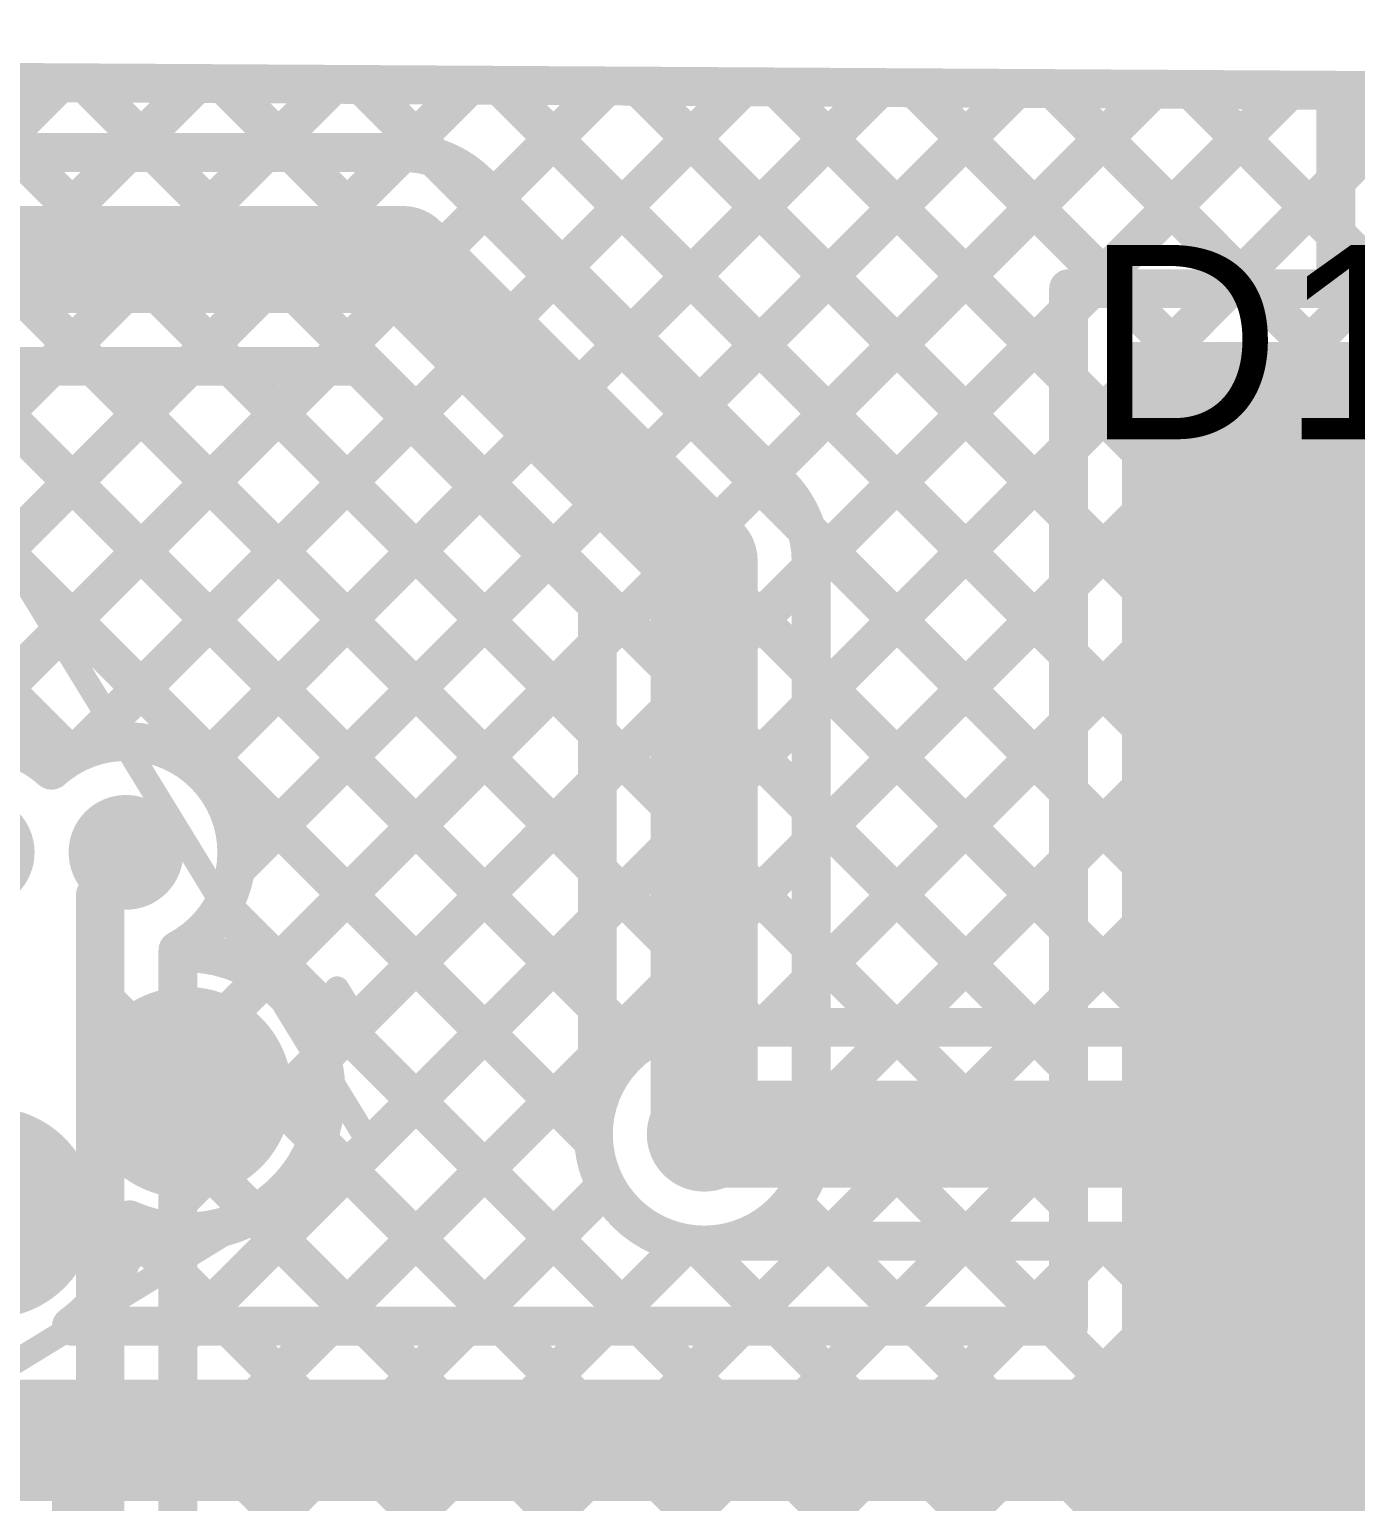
# Model space of a CAD drawing. Header units: millimetres. Extents: x -0.57 to 2.98, y -0.65 to 2.86.
# Drawn here: x 0.4641 to 0.7371, y 2.2924 to 2.5953 of the extents above; entities that cross this region are included whole.
import ezdxf

# ---------------------------------------------------------------- set-up
doc = ezdxf.new("R2010")
doc.units = ezdxf.units.MM
doc.header["$MEASUREMENT"] = 0
for name, color, linetype in [('BottomLayer', 5, 'Continuous'), ('BottomSolder', 6, 'Continuous'), ('Mechanical2', 216, 'Continuous'), ('PadHoleLayer', 156, 'Continuous'), ('TopLayer', 1, 'Continuous'), ('TopOverlay', 2, 'Continuous'), ('TopPaste', 8, 'Continuous'), ('TopSolder', 216, 'Continuous'), ('ViaHoleLayer', 16, 'Continuous')]:
    doc.layers.add(name, color=color, linetype=linetype)
doc.styles.add('Arial', font='', dxfattribs={"height": 0.2})
doc.styles.get('Arial').set_extended_font_data('Arial')

# ---------------------------------------------------------------- blocks, each defined once
blk = doc.blocks.new('SPM0687LR5H_1_237')
at = {"layer": 'BottomSolder'}
h = blk.add_hatch(color=6, dxfattribs=at)
edge = h.paths.add_edge_path()
edge.add_arc((0, -0.03594), 0.004, 0, 360)
at = {"layer": 'PadHoleLayer'}
h = blk.add_hatch(color=156, dxfattribs=at)
edge = h.paths.add_edge_path()
edge.add_arc((0, -0.03594), 0.02018, 0, 360)
at = {"layer": 'TopLayer'}
h = blk.add_hatch(color=1, dxfattribs=at)
edge = h.paths.add_edge_path()
edge.add_arc((-0.0474, 0.06705), 0.01772, 0, 360)
h = blk.add_hatch(color=1, dxfattribs=at)
edge = h.paths.add_edge_path()
edge.add_arc((0, 0.06705), 0.01772, 0, 360)
h = blk.add_hatch(color=1, dxfattribs=at)
edge = h.paths.add_edge_path()
edge.add_arc((0.0474, 0.06705), 0.01772, 0, 360)
h = blk.add_hatch(color=1, dxfattribs=at)
edge = h.paths.add_edge_path()
edge.add_arc((0, -0.03594), 0.03299, 0, 360)
h = blk.add_hatch(color=1, dxfattribs=at)
edge = h.paths.add_edge_path()
edge.add_arc((-0.0474, -0.06705), 0.01772, 0, 360)
h = blk.add_hatch(color=1, dxfattribs=at)
edge = h.paths.add_edge_path()
edge.add_arc((0.0474, -0.06705), 0.01772, 0, 360)
at = {"layer": 'TopPaste'}
h = blk.add_hatch(color=8, dxfattribs=at)
edge = h.paths.add_edge_path()
edge.add_arc((-0.0474, 0.06705), 0.01772, 0, 360)
h = blk.add_hatch(color=8, dxfattribs=at)
edge = h.paths.add_edge_path()
edge.add_arc((0, 0.06705), 0.01772, 0, 360)
h = blk.add_hatch(color=8, dxfattribs=at)
edge = h.paths.add_edge_path()
edge.add_arc((0.0474, 0.06705), 0.01772, 0, 360)
h = blk.add_hatch(color=8, dxfattribs=at)
edge = h.paths.add_edge_path()
edge.add_arc((-0.0474, -0.06705), 0.01772, 0, 360)
h = blk.add_hatch(color=8, dxfattribs=at)
edge = h.paths.add_edge_path()
edge.add_arc((0.0474, -0.06705), 0.01772, 0, 360)
at = {"layer": 'TopSolder'}
h = blk.add_hatch(color=216, dxfattribs=at)
edge = h.paths.add_edge_path()
edge.add_arc((-0.0474, 0.06705), 0.02172, 0, 360)
h = blk.add_hatch(color=216, dxfattribs=at)
edge = h.paths.add_edge_path()
edge.add_arc((0, 0.06705), 0.02172, 0, 360)
h = blk.add_hatch(color=216, dxfattribs=at)
edge = h.paths.add_edge_path()
edge.add_arc((0.0474, 0.06705), 0.02172, 0, 360)
h = blk.add_hatch(color=216, dxfattribs=at)
edge = h.paths.add_edge_path()
edge.add_arc((0, -0.03594), 0.03699, 0, 360)
h = blk.add_hatch(color=216, dxfattribs=at)
edge = h.paths.add_edge_path()
edge.add_arc((-0.0474, -0.06705), 0.02172, 0, 360)
h = blk.add_hatch(color=216, dxfattribs=at)
edge = h.paths.add_edge_path()
edge.add_arc((0.0474, -0.06705), 0.02172, 0, 360)
at = {"layer": 'TopOverlay', "const_width": 0.005}
for points in [[(-0.07402, -0.10591), (-0.07402, 0.09591)], [(0.07402, 0.09591), (-0.07402, 0.09591)], [(0.07402, -0.10591), (0.07402, 0.09591)], [(-0.085, 0.065), (-0.085, 0.075)], [(-0.08, 0.07), (-0.085, 0.075)], [(-0.08, 0.07), (-0.085, 0.065)], [(0.07402, -0.10591), (-0.07402, -0.10591)]]:
    blk.add_lwpolyline(points, dxfattribs=at)
at = {"layer": 'TopOverlay', "const_width": 0.0025}
for points in [[(-0.07527, 0.09591, 1), (-0.07277, 0.09591, 1)], [(-0.07527, 0.09591, 1), (-0.07277, 0.09591, 1)], [(0.07277, 0.09591, 1), (0.07527, 0.09591, 1)], [(0.07277, 0.09591, 1), (0.07527, 0.09591, 1)], [(-0.08625, 0.075, 1), (-0.08375, 0.075, 1)], [(-0.08625, 0.075, 1), (-0.08375, 0.075, 1)], [(-0.08125, 0.07, 1), (-0.07875, 0.07, 1)], [(-0.08125, 0.07, 1), (-0.07875, 0.07, 1)], [(-0.08625, 0.065, 1), (-0.08375, 0.065, 1)], [(-0.08625, 0.065, 1), (-0.08375, 0.065, 1)], [(-0.07527, -0.10591, 1), (-0.07277, -0.10591, 1)], [(-0.07527, -0.10591, 1), (-0.07277, -0.10591, 1)], [(0.07277, -0.10591, 1), (0.07527, -0.10591, 1)], [(0.07277, -0.10591, 1), (0.07527, -0.10591, 1)]]:
    blk.add_lwpolyline(points, format="xyb", close=True, dxfattribs=at)
blk = doc.blocks.new('CASE_D_265')
at = {"layer": 'TopLayer'}
for points in [[(-0.16732, 0.05709), (-0.07283, 0.05709), (-0.07283, -0.05709), (-0.16732, -0.05709)], [(0.07283, 0.05709), (0.16732, 0.05709), (0.16732, -0.05709), (0.07283, -0.05709)]]:
    blk.add_hatch(color=1, dxfattribs=at).paths.add_polyline_path(points)
at = {"layer": 'TopPaste'}
for points in [[(-0.16732, 0.05709), (-0.07283, 0.05709), (-0.07283, -0.05709), (-0.16732, -0.05709)], [(0.07283, 0.05709), (0.16732, 0.05709), (0.16732, -0.05709), (0.07283, -0.05709)]]:
    blk.add_hatch(color=8, dxfattribs=at).paths.add_polyline_path(points)
at = {"layer": 'TopSolder'}
for points in [[(-0.17132, 0.06109), (-0.06883, 0.06109), (-0.06883, -0.06109), (-0.17132, -0.06109)], [(0.06883, 0.06109), (0.17132, 0.06109), (0.17132, -0.06109), (0.06883, -0.06109)]]:
    blk.add_hatch(color=216, dxfattribs=at).paths.add_polyline_path(points)
at = {"layer": 'TopOverlay', "const_width": 0.005}
for points in [[(-0.177, 0.099), (-0.177, 0.07)], [(-0.16, 0.084), (-0.193, 0.084)], [(0.1437, 0.08465), (-0.1437, 0.08465)], [(-0.1437, 0.08465), (-0.1437, 0.0673)], [(0.1437, 0.08465), (0.1437, 0.0673)], [(-0.1437, -0.0673), (-0.1437, -0.08465)], [(0.1437, -0.0673), (0.1437, -0.08465)], [(0.1437, -0.08465), (-0.1437, -0.08465)]]:
    blk.add_lwpolyline(points, dxfattribs=at)
at = {"layer": 'TopOverlay', "const_width": 0.0025}
for points in [[(-0.17825, 0.099, 1), (-0.17575, 0.099, 1)], [(-0.19425, 0.084, 1), (-0.19175, 0.084, 1)], [(-0.16125, 0.084, 1), (-0.15875, 0.084, 1)], [(-0.14495, 0.08465, 1), (-0.14245, 0.08465, 1)], [(-0.14495, 0.08465, 1), (-0.14245, 0.08465, 1)], [(0.14245, 0.08465, 1), (0.14495, 0.08465, 1)], [(0.14245, 0.08465, 1), (0.14495, 0.08465, 1)], [(-0.17825, 0.07, 1), (-0.17575, 0.07, 1)], [(-0.14495, 0.0673, 1), (-0.14245, 0.0673, 1)], [(0.14245, 0.0673, 1), (0.14495, 0.0673, 1)], [(-0.14495, -0.0673, 1), (-0.14245, -0.0673, 1)], [(0.14245, -0.0673, 1), (0.14495, -0.0673, 1)], [(-0.14495, -0.08465, 1), (-0.14245, -0.08465, 1)], [(-0.14495, -0.08465, 1), (-0.14245, -0.08465, 1)], [(0.14245, -0.08465, 1), (0.14495, -0.08465, 1)], [(0.14245, -0.08465, 1), (0.14495, -0.08465, 1)]]:
    blk.add_lwpolyline(points, format="xyb", close=True, dxfattribs=at)

msp = doc.modelspace()

# ---------------------------------------------------------------- hatches: boundary and pattern name
at = {"layer": 'BottomLayer'}
h = msp.add_hatch(color=5, dxfattribs=at)
edge = h.paths.add_edge_path()
edge.add_arc((0.45338, 2.426), 0.01181, 0, 360)
h = msp.add_hatch(color=5, dxfattribs=at)
edge = h.paths.add_edge_path()
edge.add_arc((0.484, 2.426), 0.01181, 0, 360)
h = msp.add_hatch(color=5, dxfattribs=at)
edge = h.paths.add_edge_path()
edge.add_arc((0.603, 2.368), 0.01181, 0, 360)
at = {"layer": 'BottomSolder'}
h = msp.add_hatch(color=6, dxfattribs=at)
edge = h.paths.add_edge_path()
edge.add_arc((0.484, 2.426), 0.00791, 0, 360)
h = msp.add_hatch(color=6, dxfattribs=at)
edge = h.paths.add_edge_path()
edge.add_arc((0.603, 2.368), 0.00791, 0, 360)
at = {"layer": 'TopLayer'}
msp.add_hatch(color=1, dxfattribs=at).paths.add_polyline_path([(0.689, 1.975), (0.786, 1.975), (0.786, 2.531), (0.689, 2.531)])
h = msp.add_hatch(color=1, dxfattribs=at)
edge = h.paths.add_edge_path()
edge.add_arc((0.45338, 2.426), 0.01181, 0, 360)
h = msp.add_hatch(color=1, dxfattribs=at)
edge = h.paths.add_edge_path()
edge.add_arc((0.484, 2.426), 0.01181, 0, 360)
h = msp.add_hatch(color=1, dxfattribs=at)
edge = h.paths.add_edge_path()
edge.add_arc((0.603, 2.368), 0.01181, 0, 360)
at = {"layer": 'TopSolder'}
h = msp.add_hatch(color=216, dxfattribs=at)
edge = h.paths.add_edge_path()
edge.add_arc((0.484, 2.426), 0.00791, 0, 360)
h = msp.add_hatch(color=216, dxfattribs=at)
edge = h.paths.add_edge_path()
edge.add_arc((0.603, 2.368), 0.00791, 0, 360)
at = {"layer": 'ViaHoleLayer'}
h = msp.add_hatch(color=16, dxfattribs=at)
edge = h.paths.add_edge_path()
edge.add_arc((0.484, 2.426), 0.00591, 0, 360)
h = msp.add_hatch(color=16, dxfattribs=at)
edge = h.paths.add_edge_path()
edge.add_arc((0.603, 2.368), 0.00591, 0, 360)

# ---------------------------------------------------------------- linework, layer by layer
at = {"layer": 'BottomLayer'}
for points, const_width in [([(0.24412, 2.35812), (0.47037, 2.58437)], 0.008), ([(0.36372, 2.58306), (0.58024, 2.36655)], 0.008), ([(0.36632, 2.58499), (1.25335, 2.57973)], 0.008), ([(0.37918, 2.46489), (0.49849, 2.5842)], 0.008), ([(0.39022, 2.58485), (0.58903, 2.38603)], 0.008), ([(0.41422, 2.47165), (0.52661, 2.58404)], 0.008), ([(0.41867, 2.58468), (0.61335, 2.39)], 0.008), ([(0.43017, 2.45931), (0.55473, 2.58387)], 0.008), ([(0.44706, 2.44792), (0.58284, 2.5837)], 0.008), ([(0.44713, 2.58451), (0.64164, 2.39)], 0.008), ([(0.47386, 2.44643), (0.61096, 2.58354)], 0.008), ([(0.47558, 2.58434), (0.66992, 2.39)], 0.008), ([(0.49469, 2.38241), (0.69532, 2.58304)], 0.008), ([(0.49894, 2.44323), (0.63908, 2.58337)], 0.008), ([(0.50403, 2.58417), (0.6982, 2.39)], 0.008), ([(0.50655, 2.42256), (0.6672, 2.5832)], 0.008), ([(0.53249, 2.584), (0.72649, 2.39)], 0.008), ([(0.56094, 2.58383), (0.75477, 2.39)], 0.008), ([(0.58939, 2.58367), (0.78306, 2.39)], 0.008), ([(0.61784, 2.5835), (0.81134, 2.39)], 0.008), ([(0.6463, 2.58333), (0.816, 2.41363)], 0.008), ([(0.67475, 2.58316), (0.816, 2.44191)], 0.008), ([(0.7032, 2.58299), (0.793, 2.49319)], 0.008), ([(0.49469, 2.35413), (0.72343, 2.58287)], 0.008), ([(0.49469, 2.32584), (0.75155, 2.5827)], 0.008), ([(0.49469, 2.29756), (0.77967, 2.58254)], 0.008), ([(0.61541, 2.39), (0.80779, 2.58237)], 0.008), ([(0.73166, 2.58282), (0.793, 2.52148)], 0.008), ([(0.34749, 2.57101), (0.47269, 2.44581)], 0.008), ([(0.6437, 2.39), (0.793, 2.5393)], 0.008), ([(0.67198, 2.39), (0.793, 2.51102)], 0.008), ([(0.70027, 2.39), (0.793, 2.48273)], 0.008), ([(0.72855, 2.39), (0.81155, 2.473)], 0.008), ([(0.484, 2.42231), (0.484, 2.426)], 0.01), ([(0.47869, 2.417), (0.484, 2.42231)], 0.01), ([(0.47869, 2.17826), (0.47869, 2.417)], 0.01), ([(0.50381, 2.41469), (0.64419, 2.27431)], 0.008), ([(0.49469, 2.17826), (0.49469, 2.40585)], 0.008), ([(0.49469, 2.39552), (0.63005, 2.26016)], 0.008), ([(0.60903, 2.39), (0.816, 2.39)], 0.008), ([(0.603, 2.368), (0.933, 2.368)], 0.022), ([(0.49469, 2.36724), (0.61591, 2.24602)], 0.008), ([(0.49469, 2.26927), (0.58281, 2.35739)], 0.008), ([(0.419, 2.08045), (0.68455, 2.346)], 0.008), ([(0.419, 2.05216), (0.71284, 2.346)], 0.008), ([(0.49469, 2.18442), (0.65627, 2.346)], 0.008), ([(0.49469, 2.21271), (0.62798, 2.346)], 0.008), ([(0.49469, 2.24099), (0.59921, 2.34551)], 0.008), ([(0.60155, 2.34524), (0.66249, 2.28429)], 0.008), ([(0.60903, 2.346), (0.92389, 2.346)], 0.008), ([(0.62907, 2.346), (0.69076, 2.28431)], 0.008), ([(0.65735, 2.346), (0.71904, 2.28431)], 0.008), ([(0.67943, 2.28431), (0.74112, 2.346)], 0.008), ([(0.68564, 2.346), (0.74733, 2.28431)], 0.008), ([(0.70771, 2.28431), (0.7694, 2.346)], 0.008), ([(0.71392, 2.346), (0.77561, 2.28431)], 0.008), ([(0.736, 2.28431), (0.79769, 2.346)], 0.008), ([(0.49469, 2.33896), (0.60177, 2.23188)], 0.008), ([(0.49469, 2.31067), (0.58773, 2.21763)], 0.008)]:
    msp.add_lwpolyline(points, dxfattribs=dict(at, const_width=const_width))
for points, const_width in [([(0.46837, 2.58437, 1), (0.47237, 2.58437, 1)], 0.004), ([(0.47358, 2.58434, 1), (0.47758, 2.58434, 1)], 0.004), ([(0.49649, 2.5842, 1), (0.50049, 2.5842, 1)], 0.004), ([(0.50203, 2.58417, 1), (0.50603, 2.58417, 1)], 0.004), ([(0.52461, 2.58404, 1), (0.52861, 2.58404, 1)], 0.004), ([(0.53049, 2.584, 1), (0.53449, 2.584, 1)], 0.004), ([(0.55273, 2.58387, 1), (0.55673, 2.58387, 1)], 0.004), ([(0.55894, 2.58383, 1), (0.56294, 2.58383, 1)], 0.004), ([(0.58084, 2.5837, 1), (0.58484, 2.5837, 1)], 0.004), ([(0.58739, 2.58367, 1), (0.59139, 2.58367, 1)], 0.004), ([(0.60896, 2.58354, 1), (0.61296, 2.58354, 1)], 0.004), ([(0.61584, 2.5835, 1), (0.61984, 2.5835, 1)], 0.004), ([(0.63708, 2.58337, 1), (0.64108, 2.58337, 1)], 0.004), ([(0.6443, 2.58333, 1), (0.6483, 2.58333, 1)], 0.004), ([(0.6652, 2.5832, 1), (0.6692, 2.5832, 1)], 0.004), ([(0.67275, 2.58316, 1), (0.67675, 2.58316, 1)], 0.004), ([(0.69332, 2.58304, 1), (0.69732, 2.58304, 1)], 0.004), ([(0.7012, 2.58299, 1), (0.7052, 2.58299, 1)], 0.004), ([(0.72143, 2.58287, 1), (0.72543, 2.58287, 1)], 0.004), ([(0.72966, 2.58282, 1), (0.73366, 2.58282, 1)], 0.004), ([(0.47069, 2.44581, 1), (0.47469, 2.44581, 1)], 0.004), ([(0.47186, 2.44643, 1), (0.47586, 2.44643, 1)], 0.004), ([(0.46669, 2.44291, 1), (0.47069, 2.44291, 1)], 0.004), ([(0.46669, 2.44291, 1), (0.47069, 2.44291, 1)], 0.004), ([(0.49694, 2.44323, 1), (0.50094, 2.44323, 1)], 0.004), ([(0.4815, 2.426, 1), (0.4865, 2.426, 1)], 0.005), ([(0.50481, 2.426, 1), (0.50881, 2.426, 1)], 0.004), ([(0.50481, 2.426, 1), (0.50881, 2.426, 1)], 0.004), ([(0.4815, 2.42231, 1), (0.4865, 2.42231, 1)], 0.005), ([(0.4815, 2.42231, 1), (0.4865, 2.42231, 1)], 0.005), ([(0.50455, 2.42256, 1), (0.50855, 2.42256, 1)], 0.004), ([(0.47619, 2.417, 1), (0.48119, 2.417, 1)], 0.005), ([(0.47619, 2.417, 1), (0.48119, 2.417, 1)], 0.005), ([(0.50181, 2.41469, 1), (0.50581, 2.41469, 1)], 0.004), ([(0.49269, 2.40585, 1), (0.49669, 2.40585, 1)], 0.004), ([(0.49269, 2.40585, 1), (0.49669, 2.40585, 1)], 0.004), ([(0.49269, 2.39552, 1), (0.49669, 2.39552, 1)], 0.004), ([(0.60703, 2.39, 1), (0.61103, 2.39, 1)], 0.004), ([(0.60703, 2.39, 1), (0.61103, 2.39, 1)], 0.004), ([(0.61135, 2.39, 1), (0.61535, 2.39, 1)], 0.004), ([(0.61341, 2.39, 1), (0.61741, 2.39, 1)], 0.004), ([(0.63964, 2.39, 1), (0.64364, 2.39, 1)], 0.004), ([(0.6417, 2.39, 1), (0.6457, 2.39, 1)], 0.004), ([(0.66792, 2.39, 1), (0.67192, 2.39, 1)], 0.004), ([(0.66998, 2.39, 1), (0.67398, 2.39, 1)], 0.004), ([(0.6962, 2.39, 1), (0.7002, 2.39, 1)], 0.004), ([(0.69827, 2.39, 1), (0.70227, 2.39, 1)], 0.004), ([(0.72449, 2.39, 1), (0.72849, 2.39, 1)], 0.004), ([(0.72655, 2.39, 1), (0.73055, 2.39, 1)], 0.004), ([(0.58703, 2.38603, 1), (0.59103, 2.38603, 1)], 0.004), ([(0.49269, 2.38241, 1), (0.49669, 2.38241, 1)], 0.004), ([(0.5975, 2.368, 1), (0.6085, 2.368, 1)], 0.011), ([(0.49269, 2.36724, 1), (0.49669, 2.36724, 1)], 0.004), ([(0.57824, 2.36655, 1), (0.58224, 2.36655, 1)], 0.004), ([(0.58081, 2.35739, 1), (0.58481, 2.35739, 1)], 0.004), ([(0.49269, 2.35413, 1), (0.49669, 2.35413, 1)], 0.004), ([(0.59721, 2.34551, 1), (0.60121, 2.34551, 1)], 0.004), ([(0.59955, 2.34524, 1), (0.60355, 2.34524, 1)], 0.004), ([(0.60703, 2.346, 1), (0.61103, 2.346, 1)], 0.004), ([(0.60703, 2.346, 1), (0.61103, 2.346, 1)], 0.004), ([(0.62598, 2.346, 1), (0.62998, 2.346, 1)], 0.004), ([(0.62707, 2.346, 1), (0.63107, 2.346, 1)], 0.004), ([(0.65427, 2.346, 1), (0.65827, 2.346, 1)], 0.004), ([(0.65535, 2.346, 1), (0.65935, 2.346, 1)], 0.004), ([(0.68255, 2.346, 1), (0.68655, 2.346, 1)], 0.004), ([(0.68364, 2.346, 1), (0.68764, 2.346, 1)], 0.004), ([(0.71084, 2.346, 1), (0.71484, 2.346, 1)], 0.004), ([(0.71192, 2.346, 1), (0.71592, 2.346, 1)], 0.004), ([(0.49269, 2.33896, 1), (0.49669, 2.33896, 1)], 0.004), ([(0.49269, 2.32584, 1), (0.49669, 2.32584, 1)], 0.004), ([(0.49269, 2.31067, 1), (0.49669, 2.31067, 1)], 0.004), ([(0.49269, 2.29756, 1), (0.49669, 2.29756, 1)], 0.004)]:
    msp.add_lwpolyline(points, format="xyb", close=True, dxfattribs=dict(at, const_width=const_width))
at = {"layer": 'BottomLayer', "const_width": 0.008}
for points in [[(0.43636, 2.44119, -0.416285), (0.46869, 2.44291)], [(0.46869, 2.44291, -0.650404), (0.50681, 2.426)], [(0.50681, 2.426, -0.277593), (0.49469, 2.40585)], [(0.60903, 2.346, -1.310882), (0.60903, 2.39)]]:
    msp.add_lwpolyline(points, format="xyb", dxfattribs=at)
at = {"layer": 'Mechanical2', "const_width": 0.01}
msp.add_lwpolyline([(1.75783, 2.80917, -6.230382), (0.64896, 2.81029)], format="xyb", dxfattribs=at)
at = {"layer": 'TopLayer'}
for points, const_width in [([(0.36632, 2.58499), (0.733, 2.58281)], 0.008), ([(0.44713, 2.58451), (0.46164, 2.57)], 0.008), ([(0.456, 2.57), (0.47037, 2.58437)], 0.008), ([(0.47558, 2.58434), (0.48992, 2.57)], 0.008), ([(0.48429, 2.57), (0.49849, 2.5842)], 0.008), ([(0.50403, 2.58417), (0.5182, 2.57)], 0.008), ([(0.51257, 2.57), (0.52661, 2.58404)], 0.008), ([(0.53249, 2.584), (0.54746, 2.56903)], 0.008), ([(0.54086, 2.57), (0.55473, 2.58387)], 0.008), ([(0.55963, 2.56049), (0.58284, 2.5837)], 0.008), ([(0.56094, 2.58383), (0.678, 2.46677)], 0.008), ([(0.57377, 2.54634), (0.61096, 2.58354)], 0.008), ([(0.58791, 2.5322), (0.63908, 2.58337)], 0.008), ([(0.58939, 2.58367), (0.678, 2.49506)], 0.008), ([(0.60205, 2.51806), (0.6672, 2.5832)], 0.008), ([(0.61619, 2.50392), (0.69532, 2.58304)], 0.008), ([(0.61784, 2.5835), (0.678, 2.52334)], 0.008), ([(0.6463, 2.58333), (0.68763, 2.542)], 0.008), ([(0.67475, 2.58316), (0.71591, 2.542)], 0.008), ([(0.7032, 2.58299), (0.733, 2.55319)], 0.008), ([(0.68256, 2.542), (0.72343, 2.58287)], 0.008), ([(0.733, 2.542), (0.733, 2.58281)], 0.008), ([(0.34613, 2.57), (0.541, 2.57)], 0.008), ([(0.5566, 2.56352), (0.61852, 2.5016)], 0.008), ([(0.71085, 2.542), (0.733, 2.56415)], 0.008), ([(0.325, 2.548), (0.541, 2.548)], 0.022), ([(0.541, 2.548), (0.603, 2.486)], 0.022), ([(0.678, 2.542), (0.733, 2.542)], 0.008), ([(0.678, 2.53744), (0.68256, 2.542)], 0.008), ([(0.678, 2.3285), (0.678, 2.542)], 0.008), ([(0.625, 2.48444), (0.678, 2.53744)], 0.008), ([(0.33103, 2.526), (0.53189, 2.526)], 0.008), ([(0.44825, 2.44911), (0.52514, 2.526)], 0.008), ([(0.44907, 2.526), (0.581, 2.39407)], 0.008), ([(0.45209, 2.50952), (0.46857, 2.526)], 0.008), ([(0.45786, 2.487), (0.49686, 2.526)], 0.008), ([(0.47735, 2.526), (0.581, 2.42235)], 0.008), ([(0.50564, 2.526), (0.581, 2.45064)], 0.008), ([(0.53189, 2.526), (0.581, 2.47689)], 0.008), ([(0.47386, 2.44643), (0.54266, 2.51523)], 0.008), ([(0.625, 2.45615), (0.678, 2.50915)], 0.008), ([(0.49894, 2.44323), (0.5568, 2.50109)], 0.008), ([(0.603, 2.368), (0.603, 2.486)], 0.022), ([(0.62403, 2.49246), (0.678, 2.43849)], 0.008), ([(0.45803, 2.48876), (0.58024, 2.36655)], 0.008), ([(0.50655, 2.42256), (0.57094, 2.48695)], 0.008), ([(0.625, 2.37403), (0.625, 2.486)], 0.008), ([(0.625, 2.42787), (0.678, 2.48087)], 0.008), ([(0.581, 2.37403), (0.581, 2.47689)], 0.008), ([(0.44939, 2.4691), (0.47269, 2.44581)], 0.008), ([(0.51261, 2.40034), (0.581, 2.46872)], 0.008), ([(0.625, 2.4632), (0.678, 2.4102)], 0.008), ([(0.625, 2.39959), (0.678, 2.45259)], 0.008), ([(0.52427, 2.38371), (0.581, 2.44044)], 0.008), ([(0.625, 2.43492), (0.678, 2.38192)], 0.008), ([(0.62549, 2.37179), (0.678, 2.4243)], 0.008), ([(0.47869, 2.39517), (0.47869, 2.417)], 0.01), ([(0.50381, 2.41469), (0.59, 2.3285)], 0.008), ([(0.49735, 2.3285), (0.581, 2.41215)], 0.008), ([(0.625, 2.40664), (0.678, 2.35364)], 0.008), ([(0.47869, 2.39517), (0.49645, 2.37742)], 0.01), ([(0.61048, 2.3285), (0.678, 2.39602)], 0.008), ([(0.52563, 2.3285), (0.581, 2.38387)], 0.008), ([(0.49645, 2.3766), (0.49645, 2.37742)], 0.01), ([(0.625, 2.37835), (0.67485, 2.3285)], 0.008), ([(0.52343, 2.36678), (0.56171, 2.3285)], 0.008), ([(0.63877, 2.3285), (0.678, 2.36773)], 0.008), ([(0.55391, 2.3285), (0.58281, 2.35739)], 0.008), ([(0.62103, 2.35403), (0.64657, 2.3285)], 0.008), ([(0.51042, 2.35151), (0.53343, 2.3285)], 0.008), ([(0.48326, 2.34269), (0.48934, 2.34878)], 0.008), ([(0.48461, 2.34903), (0.50515, 2.3285)], 0.008), ([(0.5822, 2.3285), (0.59921, 2.34551)], 0.008), ([(0.60155, 2.34524), (0.61828, 2.3285)], 0.008), ([(0.66705, 2.3285), (0.678, 2.33945)], 0.008), ([(0.47277, 2.3285), (0.678, 2.3285)], 0.008), ([(0.43768, 2.305), (0.716, 2.305)], 0.025), ([(0.716, 2.305), (0.73403, 2.28697)], 0.025)]:
    msp.add_lwpolyline(points, dxfattribs=dict(at, const_width=const_width))
for points, const_width in [([(0.46837, 2.58437, 1), (0.47237, 2.58437, 1)], 0.004), ([(0.47358, 2.58434, 1), (0.47758, 2.58434, 1)], 0.004), ([(0.49649, 2.5842, 1), (0.50049, 2.5842, 1)], 0.004), ([(0.50203, 2.58417, 1), (0.50603, 2.58417, 1)], 0.004), ([(0.52461, 2.58404, 1), (0.52861, 2.58404, 1)], 0.004), ([(0.53049, 2.584, 1), (0.53449, 2.584, 1)], 0.004), ([(0.55273, 2.58387, 1), (0.55673, 2.58387, 1)], 0.004), ([(0.55894, 2.58383, 1), (0.56294, 2.58383, 1)], 0.004), ([(0.58084, 2.5837, 1), (0.58484, 2.5837, 1)], 0.004), ([(0.58739, 2.58367, 1), (0.59139, 2.58367, 1)], 0.004), ([(0.60896, 2.58354, 1), (0.61296, 2.58354, 1)], 0.004), ([(0.61584, 2.5835, 1), (0.61984, 2.5835, 1)], 0.004), ([(0.63708, 2.58337, 1), (0.64108, 2.58337, 1)], 0.004), ([(0.6443, 2.58333, 1), (0.6483, 2.58333, 1)], 0.004), ([(0.6652, 2.5832, 1), (0.6692, 2.5832, 1)], 0.004), ([(0.67275, 2.58316, 1), (0.67675, 2.58316, 1)], 0.004), ([(0.69332, 2.58304, 1), (0.69732, 2.58304, 1)], 0.004), ([(0.7012, 2.58299, 1), (0.7052, 2.58299, 1)], 0.004), ([(0.72143, 2.58287, 1), (0.72543, 2.58287, 1)], 0.004), ([(0.731, 2.58281, 1), (0.735, 2.58281, 1)], 0.004), ([(0.731, 2.58281, 1), (0.735, 2.58281, 1)], 0.004), ([(0.45964, 2.57, 1), (0.46364, 2.57, 1)], 0.004), ([(0.48229, 2.57, 1), (0.48629, 2.57, 1)], 0.004), ([(0.48792, 2.57, 1), (0.49192, 2.57, 1)], 0.004), ([(0.51057, 2.57, 1), (0.51457, 2.57, 1)], 0.004), ([(0.5162, 2.57, 1), (0.5202, 2.57, 1)], 0.004), ([(0.53886, 2.57, 1), (0.54286, 2.57, 1)], 0.004), ([(0.539, 2.57, 1), (0.543, 2.57, 1)], 0.004), ([(0.539, 2.57, 1), (0.543, 2.57, 1)], 0.004), ([(0.539, 2.57, 1), (0.543, 2.57, 1)], 0.004), ([(0.54546, 2.56903, 1), (0.54946, 2.56903, 1)], 0.004), ([(0.55456, 2.56356, 1), (0.55856, 2.56356, 1)], 0.004), ([(0.5546, 2.56352, 1), (0.5586, 2.56352, 1)], 0.004), ([(0.5546, 2.56352, 1), (0.5586, 2.56352, 1)], 0.004), ([(0.731, 2.56415, 1), (0.735, 2.56415, 1)], 0.004), ([(0.55763, 2.56049, 1), (0.56163, 2.56049, 1)], 0.004), ([(0.5355, 2.548, 1), (0.5465, 2.548, 1)], 0.011), ([(0.5355, 2.548, 1), (0.5465, 2.548, 1)], 0.011), ([(0.731, 2.55319, 1), (0.735, 2.55319, 1)], 0.004), ([(0.57177, 2.54634, 1), (0.57577, 2.54634, 1)], 0.004), ([(0.676, 2.542, 1), (0.68, 2.542, 1)], 0.004), ([(0.676, 2.542, 1), (0.68, 2.542, 1)], 0.004), ([(0.68056, 2.542, 1), (0.68456, 2.542, 1)], 0.004), ([(0.68056, 2.542, 1), (0.68456, 2.542, 1)], 0.004), ([(0.68563, 2.542, 1), (0.68963, 2.542, 1)], 0.004), ([(0.70885, 2.542, 1), (0.71285, 2.542, 1)], 0.004), ([(0.71391, 2.542, 1), (0.71791, 2.542, 1)], 0.004), ([(0.731, 2.542, 1), (0.735, 2.542, 1)], 0.004), ([(0.731, 2.542, 1), (0.735, 2.542, 1)], 0.004), ([(0.676, 2.53744, 1), (0.68, 2.53744, 1)], 0.004), ([(0.676, 2.53744, 1), (0.68, 2.53744, 1)], 0.004), ([(0.58591, 2.5322, 1), (0.58991, 2.5322, 1)], 0.004), ([(0.46657, 2.526, 1), (0.47057, 2.526, 1)], 0.004), ([(0.47535, 2.526, 1), (0.47935, 2.526, 1)], 0.004), ([(0.49486, 2.526, 1), (0.49886, 2.526, 1)], 0.004), ([(0.50364, 2.526, 1), (0.50764, 2.526, 1)], 0.004), ([(0.52314, 2.526, 1), (0.52714, 2.526, 1)], 0.004), ([(0.52989, 2.526, 1), (0.53389, 2.526, 1)], 0.004), ([(0.52989, 2.526, 1), (0.53389, 2.526, 1)], 0.004), ([(0.676, 2.52334, 1), (0.68, 2.52334, 1)], 0.004), ([(0.60005, 2.51806, 1), (0.60405, 2.51806, 1)], 0.004), ([(0.54066, 2.51523, 1), (0.54466, 2.51523, 1)], 0.004), ([(0.676, 2.50915, 1), (0.68, 2.50915, 1)], 0.004), ([(0.61419, 2.50392, 1), (0.61819, 2.50392, 1)], 0.004), ([(0.61652, 2.5016, 1), (0.62052, 2.5016, 1)], 0.004), ([(0.61652, 2.5016, 1), (0.62052, 2.5016, 1)], 0.004), ([(0.61656, 2.50156, 1), (0.62056, 2.50156, 1)], 0.004), ([(0.5548, 2.50109, 1), (0.5588, 2.50109, 1)], 0.004), ([(0.5975, 2.486, 1), (0.6085, 2.486, 1)], 0.011), ([(0.5975, 2.486, 1), (0.6085, 2.486, 1)], 0.011), ([(0.62203, 2.49246, 1), (0.62603, 2.49246, 1)], 0.004), ([(0.676, 2.49506, 1), (0.68, 2.49506, 1)], 0.004), ([(0.56894, 2.48695, 1), (0.57294, 2.48695, 1)], 0.004), ([(0.623, 2.486, 1), (0.627, 2.486, 1)], 0.004), ([(0.623, 2.486, 1), (0.627, 2.486, 1)], 0.004), ([(0.623, 2.486, 1), (0.627, 2.486, 1)], 0.004), ([(0.623, 2.48444, 1), (0.627, 2.48444, 1)], 0.004), ([(0.676, 2.48087, 1), (0.68, 2.48087, 1)], 0.004), ([(0.579, 2.47689, 1), (0.583, 2.47689, 1)], 0.004), ([(0.579, 2.47689, 1), (0.583, 2.47689, 1)], 0.004), ([(0.579, 2.46872, 1), (0.583, 2.46872, 1)], 0.004), ([(0.676, 2.46677, 1), (0.68, 2.46677, 1)], 0.004), ([(0.623, 2.4632, 1), (0.627, 2.4632, 1)], 0.004), ([(0.623, 2.45615, 1), (0.627, 2.45615, 1)], 0.004), ([(0.579, 2.45064, 1), (0.583, 2.45064, 1)], 0.004), ([(0.676, 2.45259, 1), (0.68, 2.45259, 1)], 0.004), ([(0.47069, 2.44581, 1), (0.47469, 2.44581, 1)], 0.004), ([(0.47186, 2.44643, 1), (0.47586, 2.44643, 1)], 0.004), ([(0.46669, 2.44291, 1), (0.47069, 2.44291, 1)], 0.004), ([(0.46669, 2.44291, 1), (0.47069, 2.44291, 1)], 0.004), ([(0.49694, 2.44323, 1), (0.50094, 2.44323, 1)], 0.004), ([(0.579, 2.44044, 1), (0.583, 2.44044, 1)], 0.004), ([(0.676, 2.43849, 1), (0.68, 2.43849, 1)], 0.004), ([(0.623, 2.43492, 1), (0.627, 2.43492, 1)], 0.004), ([(0.50481, 2.426, 1), (0.50881, 2.426, 1)], 0.004), ([(0.50481, 2.426, 1), (0.50881, 2.426, 1)], 0.004), ([(0.623, 2.42787, 1), (0.627, 2.42787, 1)], 0.004), ([(0.50455, 2.42256, 1), (0.50855, 2.42256, 1)], 0.004), ([(0.676, 2.4243, 1), (0.68, 2.4243, 1)], 0.004), ([(0.579, 2.42235, 1), (0.583, 2.42235, 1)], 0.004), ([(0.47619, 2.417, 1), (0.48119, 2.417, 1)], 0.005), ([(0.50181, 2.41469, 1), (0.50581, 2.41469, 1)], 0.004), ([(0.579, 2.41215, 1), (0.583, 2.41215, 1)], 0.004), ([(0.676, 2.4102, 1), (0.68, 2.4102, 1)], 0.004), ([(0.49269, 2.40585, 1), (0.49669, 2.40585, 1)], 0.004), ([(0.49269, 2.40526, 1), (0.49669, 2.40526, 1)], 0.004), ([(0.623, 2.40664, 1), (0.627, 2.40664, 1)], 0.004), ([(0.51061, 2.40034, 1), (0.51461, 2.40034, 1)], 0.004), ([(0.623, 2.39959, 1), (0.627, 2.39959, 1)], 0.004), ([(0.47619, 2.39517, 1), (0.48119, 2.39517, 1)], 0.005), ([(0.47619, 2.39517, 1), (0.48119, 2.39517, 1)], 0.005), ([(0.676, 2.39602, 1), (0.68, 2.39602, 1)], 0.004), ([(0.579, 2.39407, 1), (0.583, 2.39407, 1)], 0.004), ([(0.52227, 2.38371, 1), (0.52627, 2.38371, 1)], 0.004), ([(0.579, 2.38387, 1), (0.583, 2.38387, 1)], 0.004), ([(0.676, 2.38192, 1), (0.68, 2.38192, 1)], 0.004), ([(0.49395, 2.37742, 1), (0.49895, 2.37742, 1)], 0.005), ([(0.49395, 2.37742, 1), (0.49895, 2.37742, 1)], 0.005), ([(0.49395, 2.3766, 1), (0.49895, 2.3766, 1)], 0.005), ([(0.623, 2.37835, 1), (0.627, 2.37835, 1)], 0.004), ([(0.52317, 2.3766, 1), (0.52717, 2.3766, 1)], 0.004), ([(0.52317, 2.3766, 1), (0.52717, 2.3766, 1)], 0.004), ([(0.579, 2.37403, 1), (0.583, 2.37403, 1)], 0.004), ([(0.579, 2.37403, 1), (0.583, 2.37403, 1)], 0.004), ([(0.5975, 2.368, 1), (0.6085, 2.368, 1)], 0.011), ([(0.623, 2.37403, 1), (0.627, 2.37403, 1)], 0.004), ([(0.623, 2.37403, 1), (0.627, 2.37403, 1)], 0.004), ([(0.62349, 2.37179, 1), (0.62749, 2.37179, 1)], 0.004), ([(0.62381, 2.368, 1), (0.62781, 2.368, 1)], 0.004), ([(0.62381, 2.368, 1), (0.62781, 2.368, 1)], 0.004), ([(0.52143, 2.36678, 1), (0.52543, 2.36678, 1)], 0.004), ([(0.57824, 2.36655, 1), (0.58224, 2.36655, 1)], 0.004), ([(0.676, 2.36773, 1), (0.68, 2.36773, 1)], 0.004), ([(0.58081, 2.35739, 1), (0.58481, 2.35739, 1)], 0.004), ([(0.61903, 2.35403, 1), (0.62303, 2.35403, 1)], 0.004), ([(0.676, 2.35364, 1), (0.68, 2.35364, 1)], 0.004), ([(0.48271, 2.35039, 1), (0.48671, 2.35039, 1)], 0.004), ([(0.48271, 2.35039, 1), (0.48671, 2.35039, 1)], 0.004), ([(0.50842, 2.35151, 1), (0.51242, 2.35151, 1)], 0.004), ([(0.50945, 2.35212, 1), (0.51345, 2.35212, 1)], 0.004), ([(0.50945, 2.35212, 1), (0.51345, 2.35212, 1)], 0.004), ([(0.48261, 2.34903, 1), (0.48661, 2.34903, 1)], 0.004), ([(0.48734, 2.34878, 1), (0.49134, 2.34878, 1)], 0.004), ([(0.59721, 2.34551, 1), (0.60121, 2.34551, 1)], 0.004), ([(0.59955, 2.34524, 1), (0.60355, 2.34524, 1)], 0.004), ([(0.48126, 2.34269, 1), (0.48526, 2.34269, 1)], 0.004), ([(0.676, 2.33945, 1), (0.68, 2.33945, 1)], 0.004), ([(0.47077, 2.3285, 1), (0.47477, 2.3285, 1)], 0.004), ([(0.47077, 2.3285, 1), (0.47477, 2.3285, 1)], 0.004), ([(0.49535, 2.3285, 1), (0.49935, 2.3285, 1)], 0.004), ([(0.50315, 2.3285, 1), (0.50715, 2.3285, 1)], 0.004), ([(0.52363, 2.3285, 1), (0.52763, 2.3285, 1)], 0.004), ([(0.53143, 2.3285, 1), (0.53543, 2.3285, 1)], 0.004), ([(0.55191, 2.3285, 1), (0.55591, 2.3285, 1)], 0.004), ([(0.55971, 2.3285, 1), (0.56371, 2.3285, 1)], 0.004), ([(0.5802, 2.3285, 1), (0.5842, 2.3285, 1)], 0.004), ([(0.588, 2.3285, 1), (0.592, 2.3285, 1)], 0.004), ([(0.60848, 2.3285, 1), (0.61248, 2.3285, 1)], 0.004), ([(0.61628, 2.3285, 1), (0.62028, 2.3285, 1)], 0.004), ([(0.63677, 2.3285, 1), (0.64077, 2.3285, 1)], 0.004), ([(0.64457, 2.3285, 1), (0.64857, 2.3285, 1)], 0.004), ([(0.66505, 2.3285, 1), (0.66905, 2.3285, 1)], 0.004), ([(0.67285, 2.3285, 1), (0.67685, 2.3285, 1)], 0.004), ([(0.676, 2.3285, 1), (0.68, 2.3285, 1)], 0.004), ([(0.676, 2.3285, 1), (0.68, 2.3285, 1)], 0.004), ([(0.70975, 2.305, 1), (0.72225, 2.305, 1)], 0.0125), ([(0.70975, 2.305, 1), (0.72225, 2.305, 1)], 0.0125), ([(0.72778, 2.28697, 1), (0.74028, 2.28697, 1)], 0.0125)]:
    msp.add_lwpolyline(points, format="xyb", close=True, dxfattribs=dict(at, const_width=const_width))
at = {"layer": 'TopLayer', "const_width": 0.008}
for points in [[(0.541, 2.57, -0.199566), (0.5566, 2.56352)], [(0.541, 2.57, -0.198912), (0.55656, 2.56356)], [(0.61852, 2.5016, -0.199566), (0.625, 2.486)], [(0.61856, 2.50156, -0.198912), (0.625, 2.486)], [(0.44841, 2.44826, -0.243444), (0.46869, 2.44291)], [(0.46869, 2.44291, -0.650404), (0.50681, 2.426)], [(0.50681, 2.426, -0.277593), (0.49469, 2.40585)], [(0.49469, 2.40526, -0.432287), (0.52517, 2.3766)], [(0.52517, 2.3766, -0.260946), (0.51145, 2.35212)], [(0.62581, 2.368, -1.143538), (0.581, 2.37403)], [(0.625, 2.37403, -0.066963), (0.62581, 2.368)], [(0.48471, 2.35039, -0.228411), (0.47277, 2.3285)], [(0.51145, 2.35212, -0.247578), (0.48471, 2.35039)]]:
    msp.add_lwpolyline(points, format="xyb", dxfattribs=at)

# ---------------------------------------------------------------- block references
for name, p, rotation in [('SPM0687LR5H_1_237', (0.421, 2.409), 211.5), ('CASE_D_265', (0.615, 2.221), 180)]:
    msp.add_blockref(name, p, dxfattribs=dict(rotation=rotation))

# ---------------------------------------------------------------- texts
at = {"layer": 'TopOverlay', "style": 'Arial'}
msp.add_text('D1', height=0.04, dxfattribs=at).set_placement((0.68134, 2.51101))

doc.saveas('drawing.dxf')
